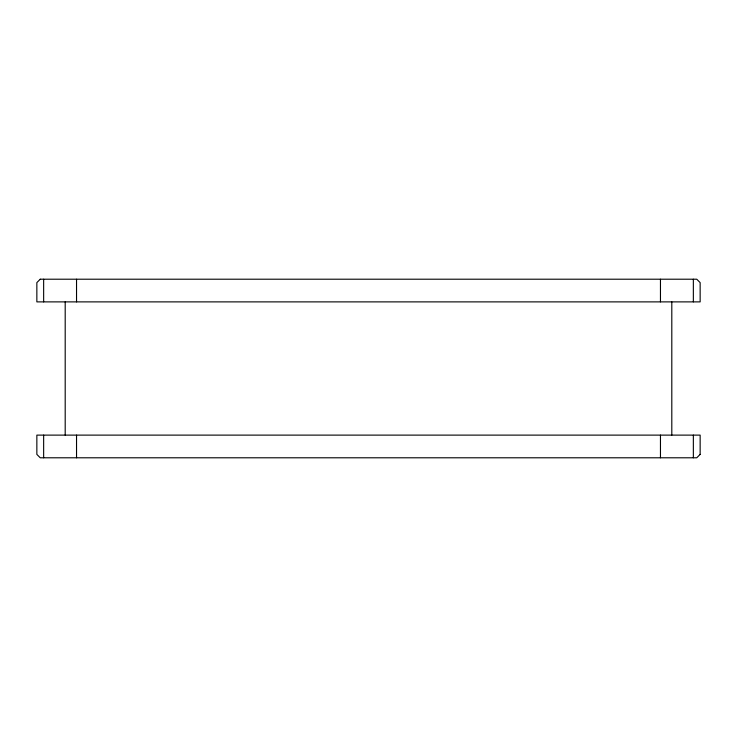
<?xml version="1.0" encoding="UTF-8"?>
<svg xmlns="http://www.w3.org/2000/svg" width="737" height="737" viewBox="0 0 737 737"><rect width="100%" height="100%" fill="white"/><g stroke="black" fill="none" stroke-linecap="round" stroke-linejoin="round"><path stroke-width="1.11" d="M693.351 279.212L693.351 301.884M693.351 435.116L693.351 457.788M671.803 301.884L671.803 435.116M660.463 279.212L660.463 301.884M660.463 435.116L660.463 457.788M76.537 279.212L76.537 301.884M76.537 435.116L76.537 457.788M65.197 301.884L65.197 435.116M43.649 279.212L43.649 301.884M43.649 435.116L43.649 457.788M40.249 279.212L36.85 282.612L36.85 301.884L700.15 301.884L700.15 282.612L696.751 279.212L40.249 279.212M700.15 454.388L696.751 457.788L40.249 457.788L36.85 454.388L36.85 435.116L700.15 435.116L700.15 454.388"/></g></svg>
